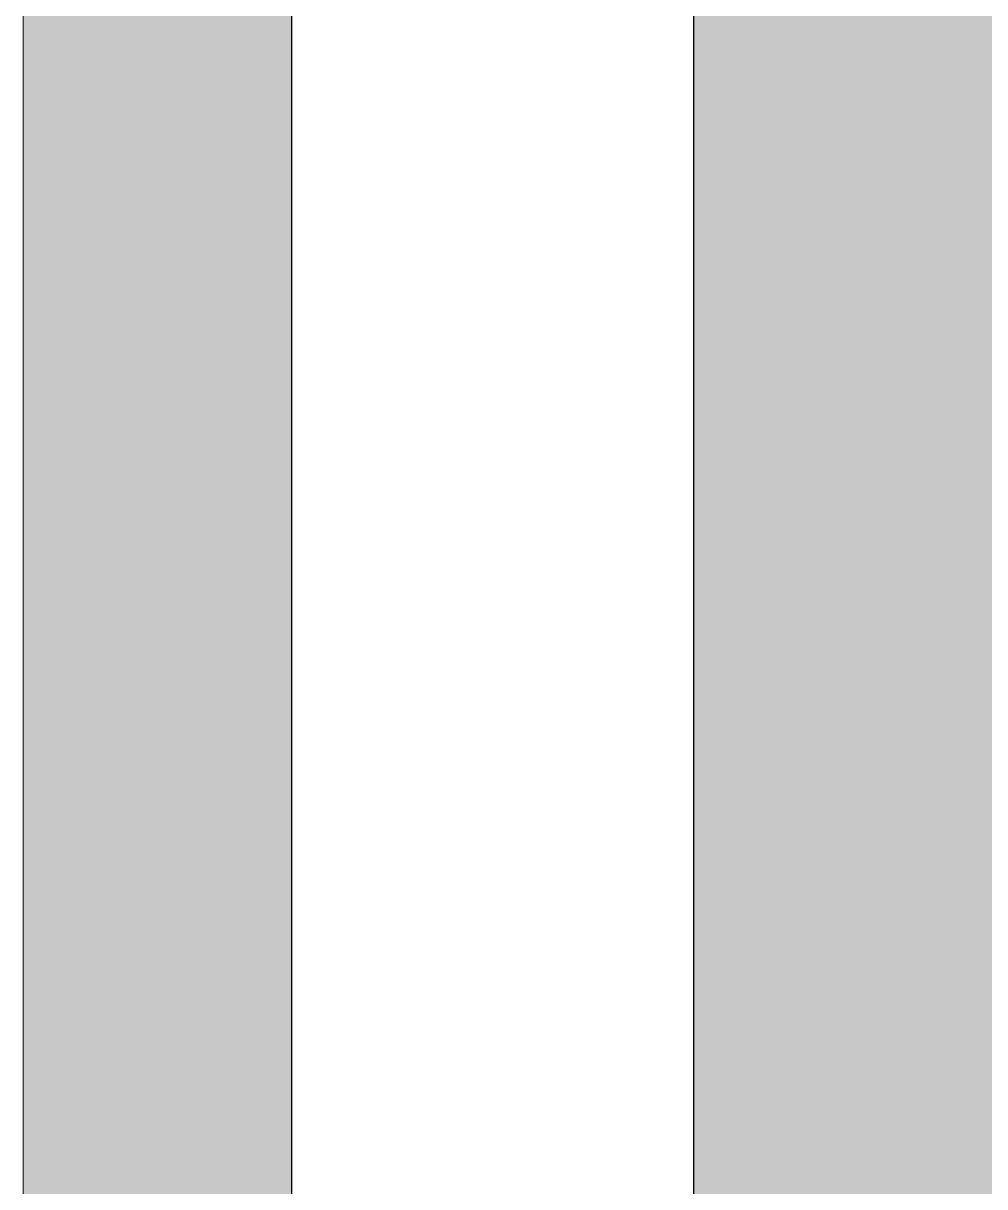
# Model space of a CAD drawing. Header units: millimetres. Extents: x 0 to 59350, y 0 to 29700.
# Drawn here: x 26904.1 to 26993.7, y 18188.3 to 18296.7 of the extents above; entities that cross this region are included whole.
import ezdxf

# ---------------------------------------------------------------- set-up
doc = ezdxf.new("R2010")
doc.units = ezdxf.units.MM
doc.linetypes.add('PUNKT2_S9', pattern=[1, 0, -1])
doc.layers.add('Standard', color=7, linetype='Continuous', lineweight=25)

msp = doc.modelspace()

# ---------------------------------------------------------------- hatches: boundary and pattern name
at = {"layer": 'Standard', "linetype": 'PUNKT2_S9', "lineweight": 18}
for color, points in [(9, [(26966.6, 19008.72), (26966.6, 18083.72), (26996.6, 18083.72), (26996.6, 19008.72)]), (59, [(26904.1, 18941.22), (26904.1, 18021.22), (26929.1, 18021.22), (26929.1, 18941.22)])]:
    msp.add_hatch(color=color, dxfattribs=at).paths.add_polyline_path(points)

# ---------------------------------------------------------------- linework, layer by layer
at = {"layer": 'Standard', "color": 253, "linetype": 'Continuous', "lineweight": 18}
msp.add_line((26966.6, 19008.72), (26966.6, 18083.72), dxfattribs=at)
at = {"layer": 'Standard', "color": 51, "linetype": 'Continuous', "lineweight": -3}
msp.add_line((26966.6, 18083.72), (26966.6, 18978.72), dxfattribs=at)
at = {"layer": 'Standard', "color": 36, "linetype": 'Continuous', "lineweight": 18}
for p, q in [((26929.1, 18046.22), (26929.1, 18941.22)), ((26904.1, 18916.22), (26904.1, 18076.22))]:
    msp.add_line(p, q, dxfattribs=at)
at = {"layer": 'Standard', "color": 7, "linetype": 'Continuous', "lineweight": -3}
msp.add_line((26929.1, 18941.22), (26929.1, 18046.22), dxfattribs=at)

doc.saveas('drawing.dxf')
